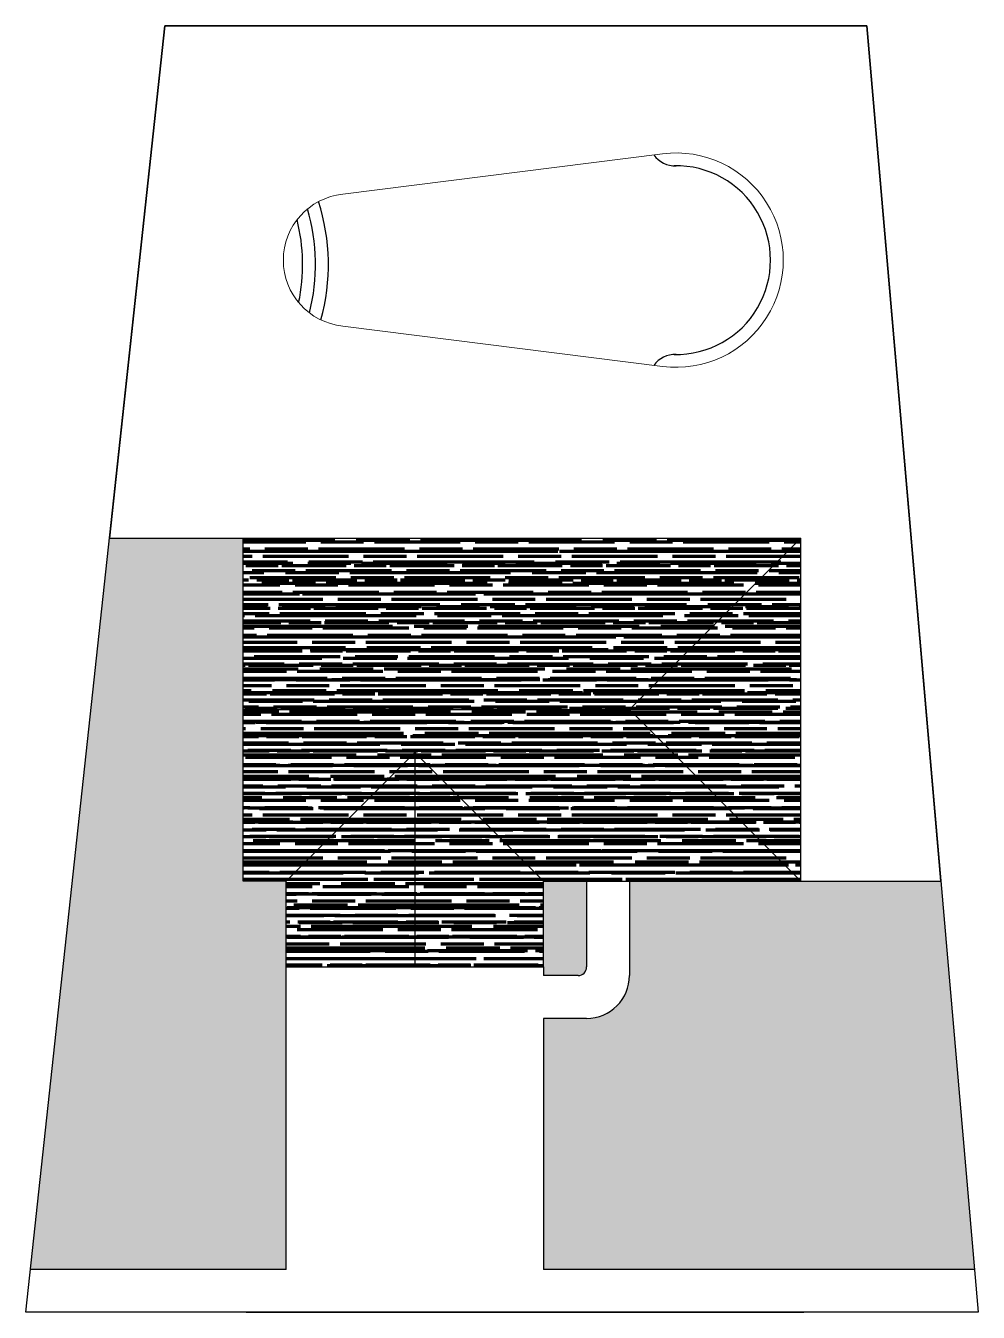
# Model space of a CAD drawing. Header units: feet. Extents: x 50 to 161, y 0 to 150.
import ezdxf

# ---------------------------------------------------------------- set-up
doc = ezdxf.new("R2010")
doc.units = ezdxf.units.FT
doc.header["$MEASUREMENT"] = 0
for name, color, linetype in [('Driveway', 7, 'Continuous'), ('Fence Line', 30, 'Continuous'), ('Grass', 3, 'Continuous'), ('House', 7, 'Continuous'), ('Property Line', 7, 'Continuous'), ('Sidewalk', 7, 'Continuous')]:
    doc.layers.add(name, color=color, linetype=linetype)
doc.layers.add('Pool Boundary', color=4, linetype='Continuous', lineweight=20)
doc.layers.add('Roof', color=167, linetype='Continuous', lineweight=100)

# ---------------------------------------------------------------- blocks, each defined once
blk = doc.blocks.new('*U8')
blk.add_lwpolyline([(16.42, 1.5, 1.02016), (16.42, 23.5, 0.026428)], format="xyb")
for centre, radius, start, end in [((16.5, 26.52), 3.02, 215.3258, 272.6549), ((-48.15, 11.98), 22.77, 345.676, 16.5651), ((-48.15, 11.98), 24.27, 344.5881, 17.653), ((-48.15, 11.98), 21.27, 347.9788, 14.2623), ((16.5, -1.52), 3.02, 87.3451, 144.6742)]:
    blk.add_arc(centre, radius, start, end)
at = {"layer": 'Pool Boundary'}
blk.add_lwpolyline([(-22.21, 4.81), (15.07, 0.1, 1.134257), (15.07, 24.9), (-22.21, 20.19, 0.899967)], format="xyb", close=True, dxfattribs=at)

msp = doc.modelspace()

# ---------------------------------------------------------------- hatches: boundary and pattern name
at = {"layer": 'Grass'}
h = msp.add_hatch(dxfattribs=at)
h.set_pattern_fill('GRASS', color=256, scale=2, style=0)
h.paths.add_polyline_path([(75.34, 50.26), (75.34, 70.26), (75.34, 90.26), (59.75, 90.26), (50.54, 5), (80.34, 5), (80.34, 40.26), (80.34, 50.26)])
h.paths.add_polyline_path([(160.57, 5), (156.64, 50.26), (140.34, 50.26), (120.36, 50.26), (120.36, 39.26, -0.414214), (115.36, 34.26), (110.34, 34.26), (110.34, 5)])
h.paths.add_polyline_path([(115.36, 40.26), (115.36, 50.26), (110.34, 50.26), (110.34, 40.26), (110.34, 39.26), (114.36, 39.26, 0.414214)], flags=16)
at = {"layer": 'Roof'}
h = msp.add_hatch(dxfattribs=at)
h.set_pattern_fill('AR-RROOF', color=256, scale=1.25, style=0)
h.set_pattern_definition([(0, (13, -7e-15), (2.75, 1.25), [18.75, -2.5, 6.25, -1.25]), (0, (14.6625, 0.625), (-1.25, 1.6625), [3.75, -0.4125, 7.5, -0.9375]), (0, (13.625, 1.0625), (6.5, 0.8375), [10, -1.75, 5, -1.25])])
h.paths.add_polyline_path([(120.34, 70.26), (140.34, 90.26), (75.34, 90.26), (75.34, 70.26)])
h.paths.add_polyline_path([(140.34, 50.26), (140.34, 90.26), (120.34, 70.26)])
h.paths.add_polyline_path([(140.34, 50.26), (120.34, 70.26), (75.34, 70.26), (75.34, 50.26), (80.34, 50.26), (95.34, 65.26), (110.34, 50.26)])
h.paths.add_polyline_path([(110.34, 40.26), (110.34, 50.26), (95.34, 65.26), (95.34, 40.26)])
h.paths.add_polyline_path([(95.34, 40.26), (95.34, 65.26), (80.34, 50.26), (80.34, 40.26)])

# ---------------------------------------------------------------- linework, layer by layer
at = {"layer": 'Driveway'}
for points in [[(80.34, 5), (80.34, 40.26), (110.34, 40.26), (110.34, 39.26)], [(110.34, 34.26), (110.34, 5)]]:
    msp.add_lwpolyline(points, dxfattribs=at)
at = {"layer": 'Fence Line'}
msp.add_lwpolyline([(140.34, 50.26), (156.64, 50.26), (148, 150), (66.2, 150), (59.75, 90.26), (75.34, 90.26)], dxfattribs=at)
at = {"layer": 'House'}
for p, q in [((75.34, 50.26), (75.34, 90.26)), ((75.34, 90.26), (140.34, 90.26)), ((140.34, 90.26), (120.34, 70.26)), ((140.34, 50.26), (140.34, 90.26)), ((75.34, 70.26), (120.34, 70.26)), ((140.34, 50.26), (120.34, 70.26)), ((95.34, 65.26), (80.34, 50.26)), ((95.34, 65.26), (95.34, 40.26)), ((110.34, 50.26), (95.34, 65.26)), ((80.34, 50.26), (75.34, 50.26)), ((80.34, 40.26), (80.34, 50.26)), ((110.34, 40.26), (110.34, 50.26)), ((110.34, 50.26), (140.34, 50.26)), ((80.34, 40.26), (110.34, 40.26))]:
    msp.add_line(p, q, dxfattribs=at)
at = {"layer": 'Property Line'}
msp.add_lwpolyline([(50, 0), (66.2, 150), (148, 150), (161, 0)], close=True, dxfattribs=at)
at = {"layer": 'Sidewalk'}
for p, q in [((115.36, 50.26), (115.36, 40.26)), ((120.36, 50.26), (120.36, 39.26)), ((114.36, 39.26), (110.34, 39.26)), ((115.36, 34.26), (110.34, 34.26)), ((80.34, 5), (50.54, 5)), ((160.57, 5), (110.34, 5)), ((75.69, 0), (140.69, 0))]:
    msp.add_line(p, q, dxfattribs=at)
for centre, radius in [((114.36, 40.26), 1), ((115.36, 39.26), 5)]:
    msp.add_arc(centre, radius, 270, 0, dxfattribs=at)

# ---------------------------------------------------------------- block references
msp.add_blockref('*U8', (109.15, 110.17))

doc.saveas('drawing.dxf')
